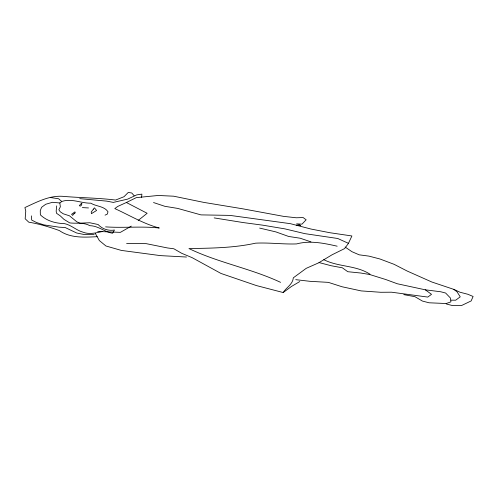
<?xml version="1.0" encoding="UTF-8"?>
<svg xmlns="http://www.w3.org/2000/svg" width="498" height="498" viewBox="0 0 498 498"><rect width="100%" height="100%" fill="white"/><g stroke="black" fill="none" stroke-linecap="round" stroke-linejoin="round"><path stroke-width="0.75" d="M141.6 197.364L141.886 194.127L136.763 194.867L127.681 199.119L113.32 202.412L106.815 201.136L79.736 198.634M56.704 205.879L56.168 211.115L56.523 213.275L60.339 215.92L63.931 219.338L69.764 222.923C76.592 223.695 83.608 222.17 89.901 225.687C98.355 225.831 104.536 231.944 112.579 233.245L114.49 230.02C108.477 231.128 102.221 229.012 98.094 224.511L89.764 222.755L80.166 223.154L76.929 221.896L69.527 215.833L63.246 213.785L60.233 211.762L58.857 209.745L60.351 206.826L59.835 202.972L61.914 201.441C71.749 198.154 81.049 203.352 90.848 203.184C96.226 206.552 104.337 206.072 107.991 211.781L107.325 214.09L105.053 215.148M126.617 243.516L146.207 243.647L167.527 247.96L173.839 248.77L181.689 253.295L192.191 257.684L221 273.458L256.42 285.572L283.194 292.538C286.207 287.508 292.787 284.433 293.341 277.809L306.226 268.335L318.602 262.869L332.06 254.795L344.66 248.558L348.457 243.341L351.899 235.965L329.937 232.734L311.045 229.055L290.359 223.67L229.945 215.391L200.974 214.887L177.661 208.407L164.857 206.315L153.521 202.537M138.189 220.465L147.14 213.281L126.374 202.499L117.709 206.452L114.801 208.587C129.611 215.304 143.399 223.776 159.236 228.009C141.357 226.055 123.454 228.128 105.588 226.87M283.194 292.538L291.504 286.431L299.784 281.551M319.019 262.564L331.182 265.733L342.356 267.812L347.778 271.709L360.807 273.029L369.547 274.479L369.964 274.174C355.921 265.104 338.354 267.133 323.781 259.67M131.316 226.123L120.354 232.373L97.72 231.446M126.374 202.499L136.29 197.638L158.177 195.471L173.671 196.2L203.931 202.418L242.962 208.855L283.499 216.35L296.223 217.775L303.114 217.551L306.152 219.792L301.981 224.15L296.59 223.839L299.796 224.903L300.587 225.694L296.416 225.127M403.81 294.623L414.983 296.702L422.379 301.047L429.071 302.79L446.196 303.525L450.927 301.863L450.41 298.003L445.629 293.036L440.761 291.772L425.298 289.817L397.28 283.76L385.751 279.521L369.547 274.479M102.619 231.477C96.139 232.846 89.229 234.77 82.805 232.112C76.182 230.238 71.507 225.177 64.64 223.664C55.701 223.341 47.067 221.205 40.363 214.862L40.263 210.698L41.564 207.317L45.723 204.261L52.502 202.3L59.835 202.972M337.165 246.193C323.849 243.18 310.111 240.285 296.609 243.914C282.92 244.406 269.3 242.47 255.605 243.167C233.63 247.998 211.276 248.178 188.941 248.564C218.435 262.77 250.998 268.484 280.579 282.347M97.185 236.681C84.436 237.328 70.311 238.318 59.374 230.562C49.37 226.957 39.28 223.901 28.76 222.183L25.168 218.765L25.759 211.059L24.9 207.554C37.294 201.902 50.049 194.917 64.167 196.449C81.299 197.868 98.536 197.918 115.586 200.059L123.983 196.722L128.279 192.427L131.771 192.994L134.136 195.708M82.375 207.598L88.488 207.946M451.026 300.17L455.664 300.201L460.233 296.839L457.089 291.884L453.883 289.394L431.816 281.999L407.177 271.036L394.074 264.314L379.918 258.979L368.968 256.128L359.201 254.827L351.93 251.689L345.102 247.02M94.178 234.658L83.77 234.434L76.661 232.996L65.163 227.518L59.05 227.169L43.998 224.909L36.51 222.544L31.667 220.041L31.567 215.877M186.495 257.03L160.406 255.617L121.35 250.413L105.943 245.993L99.339 240.553L95.23 233.276M295.75 279.671L309.993 281.314L328.338 282.366L342.107 286.773L361.193 290.913L380.752 292.282L391.571 292.202L427.782 297.076L431.517 294.33L425.298 289.817M50.298 197.513L58.633 198.77L61.621 201.373M214.171 217.906L243.242 222.575L262.77 225.177L284.924 228.875L304.813 233.637L337.756 238.492L348.457 243.341M259.639 228.084L275.873 231.9L288.622 236.457L300.213 238.231L310.945 241.854M453.883 289.394L459.934 292.214L467.846 294.268L473.1 296.466L471.158 300.923L461.658 305.479L452.47 305.573L446.389 303.992L446.196 303.525M81.859 203.738L81.411 205.276L80.166 206.191L79.363 205.568L81.249 203.576L81.859 203.738M93.356 209.21L91.252 211.974L91.414 213.673L96.593 210.467L94.408 207.834L93.356 209.21M74.065 213.704L72.596 215.391L71.6 214.302L74.924 211.862L75.31 212.789L74.065 213.704"/></g></svg>
